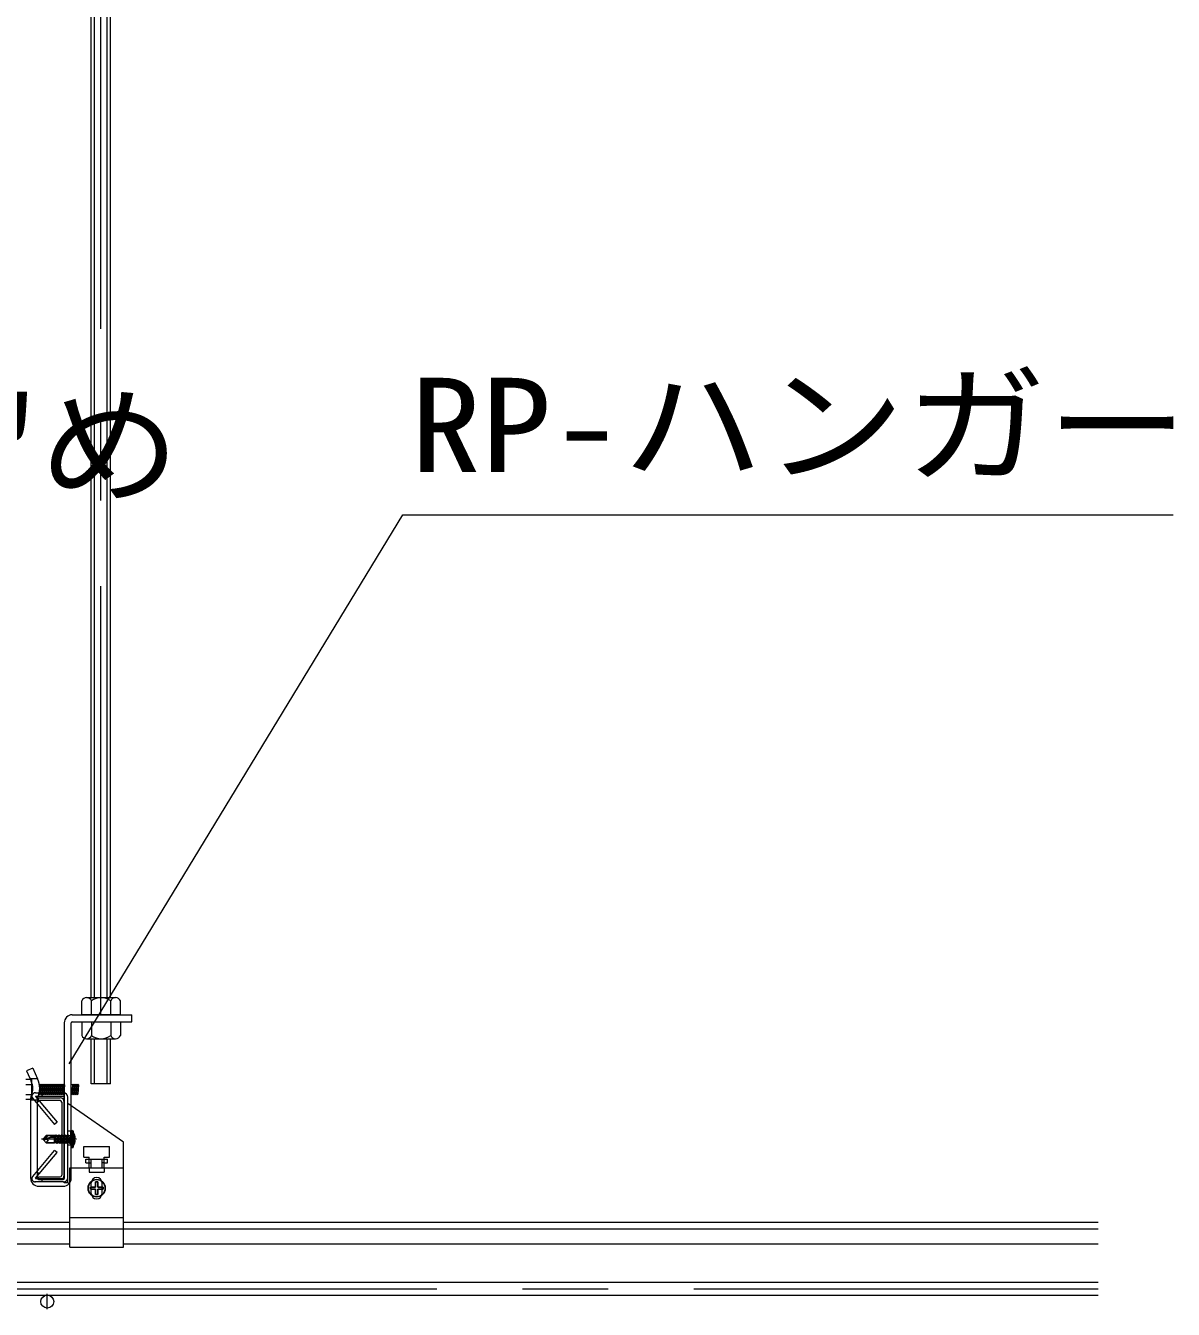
# Model space of a CAD drawing. Units: millimetres at full size, sheet at 1:40; details may follow other scales. Extents: x -7707 to 7893, y -5335 to 5359.
# Drawn here: x 3553 to 4088, y -3816 to -3217 of the extents above; entities that cross this region are included whole.
import ezdxf
from ezdxf.enums import TextEntityAlignment as Align

# ---------------------------------------------------------------- set-up
doc = ezdxf.new("R2010")
doc.units = ezdxf.units.MM
doc.header["$LTSCALE"] = 40
for name, pattern in [('CHAIN1', [8, 5, -1, 1, -1]), ('CHAIN2', [12, 9, -1, 1, -1]), ('DASHED1', [1.8, 1.2, -0.6]), ('DASHED2', [3, 2, -1])]:
    doc.linetypes.add(name, pattern=pattern)
for name, color, linetype, lineweight in [('7-0_中心線', 4, 'CHAIN1', 9), ('7-1_吊り材', 7, 'Continuous', 18), ('7-2_メイン・クロス', 3, 'Continuous', 18), ('7-6_文字', 7, 'Continuous', 18), ('7-C_ビス・アンカーボ', 2, 'Continuous', 25), ('7-D_パネル', 4, 'Continuous', 18)]:
    doc.layers.add(name, color=color, linetype=linetype, lineweight=lineweight)
doc.styles.add('ＭＳ ゴシック', font='')
doc.styles.get('ＭＳ ゴシック').set_extended_font_data('MS Gothic')

msp = doc.modelspace()

# ---------------------------------------------------------------- linework, layer by layer
at = {"layer": '7-0_中心線', "lineweight": 18}
msp.add_line((3587.97, -3678.39), (3587.97, -2578.39), dxfattribs=at)
at = {"layer": '7-0_中心線', "linetype": 'CHAIN2'}
msp.add_line((3576.59, -3736.39), (3560.3, -3736.39), dxfattribs=at)
at = {"layer": '7-0_中心線'}
for p, q in [((2264.7, -3806.19), (4053.36, -3806.19)), ((3562.97, -3815.8), (3562.97, -3808.53))]:
    msp.add_line(p, q, dxfattribs=at)
at = {"layer": '7-1_吊り材'}
for p, q in [((3583.47, -3670.37), (3583.47, -2578.39)), ((3584.97, -3670.37), (3584.97, -2578.39)), ((3590.96, -3670.37), (3590.96, -2578.39)), ((3592.46, -3670.37), (3592.46, -2578.39)), ((3581.33, -3670.37), (3594.83, -3670.37)), ((3579.08, -3678.31), (3579.08, -3671.87)), ((3583.58, -3678.31), (3583.58, -3671.87)), ((3592.58, -3678.31), (3592.58, -3671.87)), ((3597.08, -3678.31), (3597.08, -3671.87)), ((3570.94, -3682.09), (3570.94, -3754.69)), ((3574.14, -3754.69), (3574.14, -3682.09)), ((3574.64, -3678.39), (3602.39, -3678.39)), ((3574.64, -3681.59), (3602.39, -3681.59)), ((3579.08, -3678.31), (3597.08, -3678.31)), ((3579.08, -3681.59), (3597.08, -3681.59)), ((3579.08, -3681.59), (3579.08, -3688.03)), ((3583.58, -3681.59), (3583.58, -3688.03)), ((3592.58, -3681.59), (3592.58, -3688.03)), ((3597.08, -3681.59), (3597.08, -3688.03)), ((3602.39, -3681.59), (3602.39, -3678.39)), ((3581.33, -3689.53), (3594.83, -3689.53)), ((3584.97, -3710.62), (3584.97, -3689.53)), ((3590.96, -3710.62), (3590.96, -3689.53)), ((3592.46, -3710.62), (3592.46, -3689.53)), ((3556.19, -3703.25), (3553.28, -3704.57)), ((3553.28, -3704.57), (3555.59, -3709.66)), ((3556.19, -3703.25), (3558.5, -3708.33)), ((3555.74, -3708.57), (3552.91, -3708.57)), ((3552.91, -3710.88), (3555.74, -3710.88)), ((3555.74, -3717.81), (3555.74, -3708.57)), ((3555.74, -3710.69), (3555.74, -3715.69)), ((3559.49, -3710.69), (3559.18, -3711)), ((3559.8, -3711), (3559.49, -3710.69)), ((3559.8, -3711), (3559.49, -3715.38)), ((3560.11, -3711), (3559.8, -3711)), ((3560.11, -3711), (3559.8, -3715.38)), ((3560.43, -3710.69), (3560.11, -3711)), ((3560.74, -3711), (3560.43, -3710.69)), ((3560.74, -3711), (3560.43, -3715.38)), ((3561.05, -3711), (3560.74, -3711)), ((3561.05, -3711), (3560.74, -3715.38)), ((3561.36, -3710.69), (3561.05, -3711)), ((3561.68, -3711), (3561.36, -3710.69)), ((3561.68, -3711), (3561.36, -3715.38)), ((3561.99, -3711), (3561.68, -3711)), ((3561.99, -3711), (3561.68, -3715.38)), ((3562.3, -3710.69), (3561.99, -3711)), ((3562.61, -3711), (3562.3, -3715.38)), ((3562.93, -3711), (3562.61, -3715.38)), ((3563.24, -3710.69), (3562.93, -3711)), ((3563.55, -3711), (3563.24, -3710.69)), ((3563.55, -3711), (3563.24, -3715.38)), ((3563.86, -3711), (3563.55, -3711)), ((3563.86, -3711), (3563.55, -3715.38)), ((3564.18, -3710.69), (3563.86, -3711)), ((3564.49, -3711), (3564.18, -3710.69)), ((3564.49, -3711), (3564.18, -3715.38)), ((3564.8, -3711), (3564.49, -3711)), ((3564.8, -3711), (3564.49, -3715.38)), ((3565.11, -3710.69), (3564.8, -3711)), ((3565.43, -3711), (3565.11, -3710.69)), ((3565.43, -3711), (3565.11, -3715.38)), ((3565.74, -3711), (3565.43, -3711)), ((3565.74, -3711), (3565.43, -3715.38)), ((3566.05, -3710.69), (3565.74, -3711)), ((3566.36, -3711), (3566.05, -3710.69)), ((3566.36, -3711), (3566.05, -3715.38)), ((3566.68, -3711), (3566.36, -3711)), ((3566.68, -3711), (3566.36, -3715.38)), ((3566.99, -3710.69), (3566.68, -3711)), ((3567.3, -3711), (3566.99, -3710.69)), ((3567.3, -3711), (3566.99, -3715.38)), ((3567.61, -3711), (3567.3, -3711)), ((3567.61, -3711), (3567.3, -3715.38)), ((3567.93, -3710.69), (3567.61, -3711)), ((3568.24, -3711), (3567.93, -3710.69)), ((3568.24, -3711), (3567.93, -3715.38)), ((3568.55, -3711), (3568.24, -3711)), ((3568.55, -3711), (3568.24, -3715.38)), ((3568.86, -3710.69), (3568.55, -3711)), ((3569.18, -3711), (3568.86, -3710.69)), ((3569.18, -3711), (3568.86, -3715.38)), ((3569.49, -3711), (3569.18, -3711)), ((3569.49, -3711), (3569.18, -3715.38)), ((3569.8, -3710.69), (3569.49, -3711)), ((3570.11, -3711), (3569.8, -3710.69)), ((3570.11, -3711), (3569.8, -3715.38)), ((3570.43, -3711), (3570.11, -3711)), ((3570.43, -3711), (3570.11, -3715.38)), ((3570.74, -3710.69), (3570.43, -3711)), ((3571.05, -3711), (3570.74, -3710.69)), ((3571.05, -3711), (3570.74, -3715.38)), ((3574.49, -3710.69), (3574.18, -3711)), ((3574.8, -3711), (3574.49, -3710.69)), ((3574.8, -3711), (3574.49, -3715.38)), ((3575.11, -3711), (3574.8, -3711)), ((3575.11, -3711), (3574.8, -3715.38)), ((3575.43, -3710.69), (3575.11, -3711)), ((3575.74, -3711), (3575.43, -3710.69)), ((3575.74, -3711), (3575.43, -3715.38)), ((3576.05, -3711), (3575.74, -3711)), ((3576.05, -3711), (3575.74, -3715.38)), ((3576.36, -3710.69), (3576.05, -3711)), ((3576.68, -3711), (3576.36, -3710.69)), ((3576.68, -3711), (3576.36, -3715.38)), ((3576.99, -3711), (3576.68, -3711)), ((3576.99, -3711), (3576.68, -3715.38)), ((3577.3, -3710.69), (3576.99, -3711)), ((3577.61, -3711), (3577.3, -3710.69)), ((3577.61, -3711), (3577.3, -3715.38)), ((3552.91, -3715.5), (3555.74, -3715.5)), ((3552.91, -3717.81), (3555.74, -3717.81)), ((3555.24, -3754.69), (3555.24, -3717.19)), ((3556.19, -3717.42), (3566.36, -3729.54)), ((3557.42, -3714.79), (3570.54, -3714.79)), ((3557.55, -3716.55), (3567.59, -3728.52)), ((3557.63, -3716.39), (3570.54, -3716.39)), ((3559.23, -3718.56), (3558.01, -3719.59)), ((3558.44, -3754.69), (3558.44, -3717.19)), ((3558.94, -3717.25), (3558.94, -3717.19)), ((3559.18, -3715.69), (3559.05, -3715.56)), ((3559.49, -3715.38), (3559.18, -3715.69)), ((3559.8, -3715.38), (3559.49, -3715.38)), ((3560.11, -3715.69), (3559.8, -3715.38)), ((3560.43, -3715.38), (3560.11, -3715.69)), ((3560.74, -3715.38), (3560.43, -3715.38)), ((3560.54, -3716.39), (3560.54, -3714.79)), ((3561.05, -3715.69), (3560.74, -3715.38)), ((3561.36, -3715.38), (3561.05, -3715.69)), ((3561.68, -3715.38), (3561.36, -3715.38)), ((3561.99, -3715.69), (3561.68, -3715.38)), ((3562.3, -3715.38), (3561.99, -3715.69)), ((3562.61, -3715.38), (3562.3, -3715.38)), ((3562.93, -3715.69), (3562.61, -3715.38)), ((3563.24, -3715.38), (3562.93, -3715.69)), ((3563.55, -3715.38), (3563.24, -3715.38)), ((3563.86, -3715.69), (3563.55, -3715.38)), ((3564.18, -3715.38), (3563.86, -3715.69)), ((3564.49, -3715.38), (3564.18, -3715.38)), ((3564.8, -3715.69), (3564.49, -3715.38)), ((3565.11, -3715.38), (3564.8, -3715.69)), ((3565.43, -3715.38), (3565.11, -3715.38)), ((3565.74, -3715.69), (3565.43, -3715.38)), ((3566.05, -3715.38), (3565.74, -3715.69)), ((3566.36, -3715.38), (3566.05, -3715.38)), ((3566.68, -3715.69), (3566.36, -3715.38)), ((3566.99, -3715.38), (3566.68, -3715.69)), ((3567.3, -3715.38), (3566.99, -3715.38)), ((3567.61, -3715.69), (3567.3, -3715.38)), ((3567.93, -3715.38), (3567.61, -3715.69)), ((3568.24, -3715.38), (3567.93, -3715.38)), ((3568.55, -3715.69), (3568.24, -3715.38)), ((3568.86, -3715.38), (3568.55, -3715.69)), ((3569.18, -3715.38), (3568.86, -3715.38)), ((3569.49, -3715.69), (3569.18, -3715.38)), ((3569.8, -3715.38), (3569.49, -3715.69)), ((3570.11, -3715.38), (3569.8, -3715.38)), ((3570.43, -3715.69), (3570.11, -3715.38)), ((3570.74, -3715.38), (3570.43, -3715.69)), ((3571.05, -3715.38), (3570.74, -3715.38)), ((3570.94, -3746.79), (3570.94, -3713.79)), ((3570.94, -3754.39), (3570.94, -3716.79)), ((3570.94, -3753.19), (3570.94, -3719.19)), ((3572.54, -3756.79), (3572.54, -3716.79)), ((3574.49, -3715.38), (3574.18, -3715.69)), ((3574.8, -3715.38), (3574.49, -3715.38)), ((3575.11, -3715.69), (3574.8, -3715.38)), ((3575.43, -3715.38), (3575.11, -3715.69)), ((3575.74, -3715.38), (3575.43, -3715.38)), ((3576.05, -3715.69), (3575.74, -3715.38)), ((3576.36, -3715.38), (3576.05, -3715.69)), ((3576.68, -3715.38), (3576.36, -3715.38)), ((3576.99, -3715.69), (3576.68, -3715.38)), ((3577.3, -3715.38), (3576.99, -3715.69)), ((3598.54, -3737.79), (3572.54, -3719.79)), ((3567.59, -3728.52), (3566.36, -3729.54)), ((3572.54, -3732.49), (3573.94, -3732.49)), ((3573.94, -3739.09), (3573.94, -3732.49)), ((3556.19, -3753.76), (3566.36, -3741.64)), ((3557.55, -3754.63), (3567.59, -3742.66)), ((3567.59, -3742.66), (3566.36, -3741.64)), ((3572.54, -3739.09), (3573.94, -3739.09)), ((3580.04, -3739.79), (3592.04, -3739.79)), ((3580.04, -3744.79), (3580.04, -3739.79)), ((3592.04, -3744.79), (3592.04, -3739.79)), ((3598.54, -3786.79), (3598.54, -3737.79)), ((3580.04, -3744.79), (3582.54, -3744.79)), ((3582.54, -3749.79), (3582.54, -3744.79)), ((3582.54, -3745.79), (3589.54, -3745.79)), ((3582.54, -3747.39), (3583.54, -3747.39)), ((3583.54, -3749.79), (3583.54, -3745.79)), ((3588.54, -3749.79), (3588.54, -3745.79)), ((3589.54, -3747.39), (3588.54, -3747.39)), ((3589.54, -3744.79), (3592.04, -3744.79)), ((3589.54, -3749.79), (3589.54, -3744.79)), ((3557.63, -3754.79), (3570.54, -3754.79)), ((3559.23, -3752.62), (3558.01, -3751.59)), ((3558.94, -3755.19), (3570.44, -3755.19)), ((3560.54, -3756.39), (3560.54, -3754.79)), ((3573.54, -3749.79), (3598.54, -3749.79)), ((3573.54, -3786.79), (3573.54, -3749.79)), ((3573.54, -3749.79), (3598.54, -3749.79)), ((3570.54, -3756.39), (3557.04, -3756.39)), ((3558.94, -3758.39), (3570.44, -3758.39)), ((3570.94, -3756.79), (3570.94, -3756.35)), ((3572.54, -3756.79), (3570.94, -3756.79)), ((3573.54, -3772.99), (3598.54, -3772.99)), ((3573.54, -3786.79), (3598.54, -3786.79))]:
    msp.add_line(p, q, dxfattribs=at)
at = {"layer": '7-1_吊り材', "linetype": 'DASHED2'}
for p, q in [((3558.44, -3708.19), (3555.24, -3708.19)), ((3558.44, -3718.19), (3555.24, -3718.19))]:
    msp.add_line(p, q, dxfattribs=at)
at = {"layer": '7-1_吊り材', "linetype": 'DASHED1'}
for p, q in [((3581.04, -3747.39), (3581.04, -3745.79)), ((3581.04, -3745.79), (3582.54, -3745.79)), ((3581.04, -3747.39), (3582.54, -3747.39)), ((3589.54, -3745.79), (3591.04, -3745.79)), ((3589.54, -3747.39), (3591.04, -3747.39)), ((3591.04, -3747.39), (3591.04, -3745.79)), ((3582.54, -3749.79), (3582.54, -3751.79)), ((3582.54, -3751.79), (3589.54, -3751.79)), ((3589.54, -3749.79), (3589.54, -3751.79)), ((3583.54, -3761.79), (3583.54, -3756.79)), ((3588.54, -3761.79), (3588.54, -3756.79))]:
    msp.add_line(p, q, dxfattribs=at)
at = {"layer": '7-1_吊り材'}
for points in [[(3592.46, -3710.62), (3583.47, -3710.62), (3583.47, -3689.53)], [(3562.93, -3711), (3562.61, -3711), (3562.3, -3710.69)]]:
    msp.add_lwpolyline(points, dxfattribs=at)
for centre, radius, start, end in [((3581.37, -3672.81), 2.46, 22.47382, 157.52618), ((3588.08, -3677.87), 7.5, 53.12245, 126.87755), ((3594.83, -3672.81), 2.44, 22.61986, 157.38014), ((3574.64, -3682.09), 3.7, 90, 180), ((3574.64, -3682.09), 0.5, 90, 180), ((3581.37, -3687.09), 2.46, 202.47382, 337.52618), ((3588.08, -3682.03), 7.5, 233.12245, 306.87755), ((3594.83, -3687.09), 2.44, 202.61986, 337.38014), ((3548.94, -3712.69), 7.31, 334.65382, 25.34618), ((3548.94, -3712.69), 10.51, 334.65382, 25.34618), ((3558.44, -3717.19), 3.2, 154.65382, 180), ((3557.42, -3716.39), 1.6, 90, 220), ((3557.63, -3716.49), 0.1, 90, 220), ((3559.94, -3717.25), 1, 174.37358, 180), ((3570.54, -3716.79), 2, 0, 90), ((3570.54, -3716.79), 0.4, 0, 90), ((3574.55, -3740.14), 0.25, 180, 270), ((3558.94, -3754.69), 3.7, 180, 270), ((3557.42, -3754.79), 1.6, 140, 270), ((3557.63, -3754.69), 0.1, 140, 270), ((3558.94, -3754.69), 0.5, 180, 270), ((3570.44, -3754.69), 3.7, 270, 0), ((3570.44, -3754.69), 0.5, 270, 0), ((3570.54, -3754.39), 2, 270, 0), ((3570.54, -3754.39), 0.4, 270, 0), ((3586.04, -3756.79), 2.5, 0, 180), ((3572.54, -3757.79), 1, 0, 90), ((3586.04, -3761.79), 2.5, 180, 0)]:
    msp.add_arc(centre, radius, start, end, dxfattribs=at)
at = {"layer": '7-2_メイン・クロス'}
for p, q in [((3569.74, -3719.19), (3569.74, -3753.19)), ((3570.94, -3719.19), (3570.94, -3753.19)), ((2398.54, -3775.19), (3573.54, -3775.19)), ((3598.54, -3775.19), (3776.4, -3775.19)), ((3598.54, -3775.19), (4053.36, -3775.19)), ((2398.54, -3785.19), (3573.54, -3785.19)), ((3598.54, -3785.19), (4053.36, -3785.19))]:
    msp.add_line(p, q, dxfattribs=at)
for points in [[(3568.94, -3718.39), (3558.94, -3718.39), (3558.94, -3717.19), (3568.94, -3717.19)], [(3568.94, -3755.19), (3558.94, -3755.19), (3558.94, -3753.99), (3568.94, -3753.99)]]:
    msp.add_lwpolyline(points, dxfattribs=at)
for centre, radius, start, end in [((3568.94, -3719.19), 2, 0, 90), ((3568.94, -3719.19), 0.8, 0, 90), ((3568.94, -3753.19), 2, 270, 0), ((3568.94, -3753.19), 0.8, 270, 0)]:
    msp.add_arc(centre, radius, start, end, dxfattribs=at)
at = {"layer": '7-6_文字'}
for p, q in [((3573.27, -3701.31), (3728.91, -3445.12)), ((3728.91, -3445.12), (4088.4, -3445.12))]:
    msp.add_line(p, q, dxfattribs=at)
at = {"layer": '7-C_ビス・アンカーボ'}
for p, q in [((3561.3, -3736.14), (3562.51, -3734.7)), ((3561.3, -3736.14), (3561.3, -3736.64)), ((3561.3, -3736.39), (3561.41, -3736.44)), ((3561.3, -3736.64), (3562.51, -3738.07)), ((3561.41, -3736.44), (3561.51, -3736.48)), ((3561.51, -3736.48), (3561.61, -3736.51)), ((3561.61, -3736.51), (3561.72, -3736.53)), ((3561.72, -3736.53), (3563.25, -3734.7)), ((3561.72, -3736.53), (3561.85, -3736.52)), ((3561.85, -3736.52), (3561.98, -3736.49)), ((3561.98, -3736.49), (3562.11, -3736.44)), ((3562.11, -3736.44), (3562.24, -3736.39)), ((3562.24, -3736.39), (3564.68, -3735.4)), ((3562.6, -3736.39), (3562.24, -3736.39)), ((3566.3, -3734.7), (3562.51, -3734.7)), ((3562.9, -3736.4), (3562.6, -3736.39)), ((3562.81, -3737.69), (3563.08, -3737.34)), ((3563.14, -3736.45), (3562.9, -3736.4)), ((3563.08, -3737.34), (3563.27, -3737.02)), ((3563.3, -3736.55), (3563.14, -3736.45)), ((3563.27, -3737.02), (3563.36, -3736.75)), ((3563.36, -3736.75), (3563.3, -3736.55)), ((3566.3, -3735.4), (3564.68, -3735.4)), ((3566.3, -3734.7), (3566.63, -3734.8)), ((3566.3, -3734.7), (3566.65, -3734.79)), ((3566.63, -3735.32), (3566.3, -3735.4)), ((3566.59, -3735.33), (3566.3, -3738.07)), ((3566.3, -3738.07), (3566.3, -3735.4)), ((3566.39, -3738.16), (3566.79, -3735.28)), ((3567.17, -3735.17), (3566.47, -3738.03)), ((3566.63, -3734.8), (3566.95, -3734.89)), ((3566.95, -3735.24), (3566.63, -3735.32)), ((3566.65, -3734.79), (3566.93, -3734.31)), ((3566.65, -3734.79), (3566.65, -3734.8)), ((3566.85, -3734.86), (3566.93, -3734.31)), ((3566.95, -3734.89), (3567.19, -3734.99)), ((3567.19, -3735.17), (3566.95, -3735.24)), ((3567.19, -3734.99), (3567.29, -3735.08)), ((3567.29, -3735.08), (3567.19, -3735.17)), ((3567.25, -3734.87), (3567.22, -3735)), ((3568.01, -3734.87), (3567.31, -3737.9)), ((3567.63, -3738.46), (3568.34, -3734.31)), ((3568.66, -3734.87), (3567.95, -3737.9)), ((3568.01, -3734.87), (3568.34, -3734.31)), ((3569.42, -3734.87), (3568.72, -3737.9)), ((3569.04, -3738.46), (3569.75, -3734.31)), ((3570.07, -3734.87), (3569.36, -3737.9)), ((3569.42, -3734.87), (3569.75, -3734.31)), ((3570.13, -3737.9), (3570.84, -3734.87)), ((3571.16, -3734.31), (3570.45, -3738.46)), ((3570.78, -3737.9), (3571.48, -3734.87)), ((3570.84, -3734.87), (3571.16, -3734.31)), ((3571.48, -3734.87), (3571.16, -3734.31)), ((3572.25, -3734.87), (3571.48, -3734.87)), ((3571.54, -3737.9), (3572.25, -3734.87)), ((3572.57, -3734.31), (3571.86, -3738.46)), ((3572.19, -3737.9), (3572.89, -3734.87)), ((3572.25, -3734.87), (3572.57, -3734.31)), ((3572.89, -3734.87), (3572.57, -3734.31)), ((3573.8, -3734.7), (3572.89, -3734.87)), ((3573.36, -3738.31), (3573.8, -3734.7)), ((3573.6, -3737.9), (3573.8, -3734.7)), ((3573.8, -3734.7), (3574.3, -3734.41)), ((3573.8, -3738.07), (3573.8, -3734.7)), ((3575.05, -3739.89), (3575.05, -3732.89)), ((3575.88, -3735.91), (3575.59, -3735.93)), ((3575.59, -3735.93), (3575.59, -3736.84)), ((3575.88, -3736.86), (3575.59, -3736.84)), ((3562.51, -3738.07), (3562.81, -3737.69)), ((3566.3, -3738.07), (3562.51, -3738.07)), ((3566.3, -3738.07), (3566.3, -3738.07)), ((3566.47, -3738.03), (3566.39, -3738.16)), ((3566.47, -3738.03), (3566.94, -3737.9)), ((3567.31, -3737.9), (3566.94, -3737.9)), ((3567.31, -3737.9), (3567.63, -3738.46)), ((3568.72, -3737.9), (3569.04, -3738.46)), ((3569.36, -3737.9), (3569.04, -3738.46)), ((3570.13, -3737.9), (3569.36, -3737.9)), ((3570.13, -3737.9), (3570.45, -3738.46)), ((3570.78, -3737.9), (3570.45, -3738.46)), ((3571.54, -3737.9), (3570.78, -3737.9)), ((3571.54, -3737.9), (3571.86, -3738.46)), ((3572.19, -3737.9), (3571.86, -3738.46)), ((3572.95, -3737.9), (3572.19, -3737.9)), ((3573.19, -3738.31), (3572.95, -3737.9)), ((3573.36, -3738.31), (3573.19, -3738.31)), ((3573.36, -3738.31), (3573.6, -3737.9)), ((3573.8, -3738.07), (3573.6, -3737.9)), ((3573.8, -3738.07), (3574.3, -3738.36)), ((3585.54, -3758.79), (3583.08, -3758.79)), ((3585.54, -3759.79), (3583.08, -3759.79)), ((3585.54, -3756.33), (3585.54, -3758.79)), ((3585.54, -3759.79), (3585.54, -3762.25)), ((3586.54, -3756.33), (3586.54, -3758.79)), ((3589, -3758.79), (3586.54, -3758.79)), ((3586.54, -3759.79), (3586.54, -3762.25)), ((3589, -3759.79), (3586.54, -3759.79))]:
    msp.add_line(p, q, dxfattribs=at)
at = {"layer": '7-C_ビス・アンカーボ', "linetype": 'DASHED1'}
for p, q in [((3575.59, -3734.45), (3574, -3735.24)), ((3575.59, -3738.33), (3574, -3737.53))]:
    msp.add_line(p, q, dxfattribs=at)
at = {"layer": '7-C_ビス・アンカーボ'}
for points in [[(3568.01, -3734.87), (3567.25, -3734.87), (3566.93, -3734.31)], [(3569.42, -3734.87), (3568.66, -3734.87), (3568.34, -3734.31)], [(3570.84, -3734.87), (3570.07, -3734.87), (3569.75, -3734.31)], [(3573.19, -3738.31), (3573.8, -3734.7), (3572.95, -3737.9)], [(3574.3, -3740.14), (3574.3, -3734.48), (3574.3, -3732.64)], [(3566.3, -3738.07), (3566.3, -3738.07), (3566.39, -3738.16)], [(3568.72, -3737.9), (3567.95, -3737.9), (3567.63, -3738.46)]]:
    msp.add_lwpolyline(points, dxfattribs=at)
at = {"layer": '7-C_ビス・アンカーボ', "linetype": 'DASHED1'}
msp.add_lwpolyline([(3574, -3735.24), (3573.39, -3736.39), (3574, -3737.53)], dxfattribs=at)
at = {"layer": '7-C_ビス・アンカーボ'}
msp.add_circle((3586.04, -3759.29), 4, dxfattribs=at)
for centre, radius, start, end in [((3574.55, -3732.64), 0.25, 90, 180), ((3574.55, -3732.89), 0.5, 0, 90), ((3569.64, -3736.39), 6.26, 4.3721, 30.20221), ((3569.64, -3736.39), 6.26, 329.79781, 355.62791), ((3574.55, -3739.89), 0.5, 270, 0), ((3586.04, -3759.29), 3, 170.40593, 189.59406), ((3586.04, -3759.29), 3, 80.40593, 99.59407), ((3586.04, -3759.29), 3, 350.40593, 9.59407), ((3586.04, -3759.29), 3, 260.40593, 279.59406)]:
    msp.add_arc(centre, radius, start, end, dxfattribs=at)
at = {"layer": '7-D_パネル'}
for p, q in [((2266.47, -3778.19), (4053.36, -3778.19)), ((3166.47, -3803.19), (4053.36, -3803.19))]:
    msp.add_line(p, q, dxfattribs=at)
at = {"layer": '7-D_パネル', "lineweight": 9}
msp.add_line((3166.47, -3809.19), (4053.36, -3809.19), dxfattribs=at)
at = {"layer": '7-D_パネル'}
msp.add_circle((3562.97, -3812.19), 3, dxfattribs=at)

# ---------------------------------------------------------------- texts
at = {"layer": '7-6_文字', "style": 'ＭＳ ゴシック', "width": 1.1}
for s, p in [('RP-ハンガー', (3732.43, -3438.35)), ('Tバー受けチャンネルにφ4.2ビス留め', (2519.26, -3447.89))]:
    msp.add_text(s, height=43.99, dxfattribs=at).set_placement(p, align=Align.BOTTOM_LEFT)

doc.saveas('drawing.dxf')
